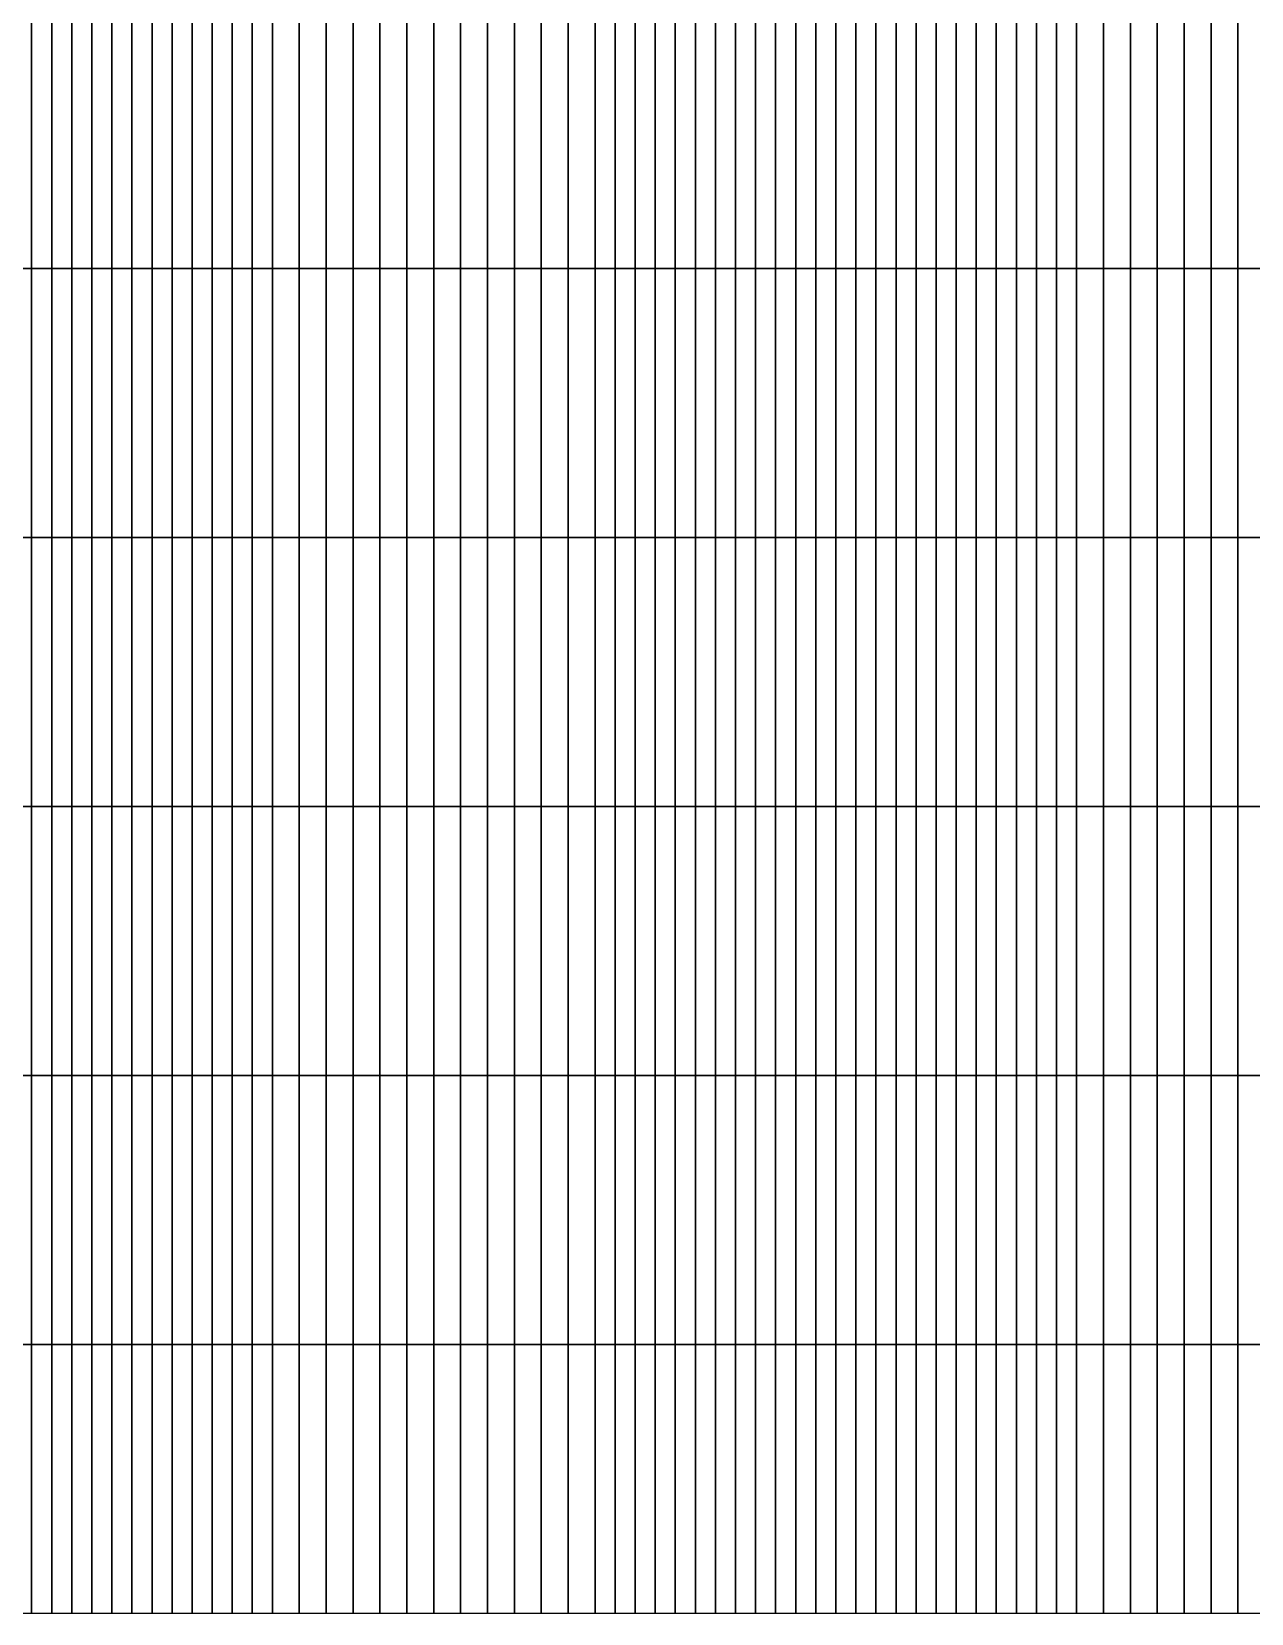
# Model space of a CAD drawing. Header units: inches. Extents: x 1.9 to 26.9, y -20 to 0.
# Drawn here: x 6.93 to 14.49, y -20 to -10.2 of the extents above; entities that cross this region are included whole.
import ezdxf

# ---------------------------------------------------------------- set-up
doc = ezdxf.new("R2010")
doc.units = ezdxf.units.IN
doc.header["$MEASUREMENT"] = 0
for name, color, linetype in [('Beam', 2, 'Continuous'), ('Col', 3, 'Continuous'), ('Plat', 1, 'Continuous')]:
    doc.layers.add(name, color=color, linetype=linetype)

msp = doc.modelspace()

# ---------------------------------------------------------------- linework, layer by layer
at = {"layer": 'Beam', "extrusion": (0, -1, -2e-16)}
for p, q in [((6.9301, 0, 1.9428), (6.9301, -20, 1.9428)), ((11.9146, 0, 1.9428), (11.9146, -20, 1.9428))]:
    msp.add_line(p, q, dxfattribs=at)
at = {"layer": 'Col', "extrusion": (0, -1, -2e-16)}
for p, q in [((6.9301, -20, 1.9428), (6.9301, -20, -4.0572)), ((11.9146, -20, 1.9428), (11.9146, -20, -4.0572))]:
    msp.add_line(p, q, dxfattribs=at)
at = {"layer": 'Plat'}
for points in [[(6.9301, -10, 1.9428), (6.9301, -11.6667, 1.9428), (6.8057, -11.6667, 2.0267), (6.8057, -10, 2.0267)], [(6.9301, -10, 1.9428), (7.0544, -10, 2.0267), (7.0544, -11.6667, 2.0267), (6.9301, -11.6667, 1.9428)], [(7.1788, -10, 2.1106), (7.1788, -11.6667, 2.1106), (7.0544, -11.6667, 2.0267), (7.0544, -10, 2.0267)], [(7.1788, -10, 2.1106), (7.3031, -10, 2.1945), (7.3031, -11.6667, 2.1945), (7.1788, -11.6667, 2.1106)], [(7.4275, -10, 2.2783), (7.4275, -11.6667, 2.2783), (7.3031, -11.6667, 2.1945), (7.3031, -10, 2.1945)], [(7.4275, -10, 2.2783), (7.5518, -10, 2.3622), (7.5518, -11.6667, 2.3622), (7.4275, -11.6667, 2.2783)], [(7.6762, -10, 2.4461), (7.6762, -11.6667, 2.4461), (7.5518, -11.6667, 2.3622), (7.5518, -10, 2.3622)], [(7.6762, -10, 2.4461), (7.8006, -10, 2.53), (7.8006, -11.6667, 2.53), (7.6762, -11.6667, 2.4461)], [(7.9249, -10, 2.6139), (7.9249, -11.6667, 2.6139), (7.8006, -11.6667, 2.53), (7.8006, -10, 2.53)], [(7.9249, -10, 2.6139), (8.0493, -10, 2.6977), (8.0493, -11.6667, 2.6977), (7.9249, -11.6667, 2.6139)], [(8.1736, -10, 2.7816), (8.1736, -11.6667, 2.7816), (8.0493, -11.6667, 2.6977), (8.0493, -10, 2.6977)], [(8.1736, -10, 2.7816), (8.298, -10, 2.8655), (8.298, -11.6667, 2.8655), (8.1736, -11.6667, 2.7816)], [(8.4223, -10, 2.9494), (8.4223, -11.6667, 2.9494), (8.298, -11.6667, 2.8655), (8.298, -10, 2.8655)], [(8.4223, -10, 2.9494), (8.589, -10, 2.9494), (8.589, -11.6667, 2.9494), (8.4223, -11.6667, 2.9494)], [(8.7557, -10, 2.9494), (8.7557, -11.6667, 2.9494), (8.589, -11.6667, 2.9494), (8.589, -10, 2.9494)], [(8.7557, -10, 2.9494), (8.9223, -10, 2.9494), (8.9223, -11.6667, 2.9494), (8.7557, -11.6667, 2.9494)], [(9.089, -10, 2.9494), (9.089, -11.6667, 2.9494), (8.9223, -11.6667, 2.9494), (8.9223, -10, 2.9494)], [(9.089, -10, 2.9494), (9.2557, -10, 2.9494), (9.2557, -11.6667, 2.9494), (9.089, -11.6667, 2.9494)], [(9.4223, -10, 2.9494), (9.4223, -11.6667, 2.9494), (9.2557, -11.6667, 2.9494), (9.2557, -10, 2.9494)], [(9.4223, -10, 2.9494), (9.589, -10, 2.9494), (9.589, -11.6667, 2.9494), (9.4223, -11.6667, 2.9494)], [(9.7557, -10, 2.9494), (9.7557, -11.6667, 2.9494), (9.589, -11.6667, 2.9494), (9.589, -10, 2.9494)], [(9.7557, -10, 2.9494), (9.9223, -10, 2.9494), (9.9223, -11.6667, 2.9494), (9.7557, -11.6667, 2.9494)], [(10.089, -10, 2.9494), (10.089, -11.6667, 2.9494), (9.9223, -11.6667, 2.9494), (9.9223, -10, 2.9494)], [(10.089, -10, 2.9494), (10.2557, -10, 2.9494), (10.2557, -11.6667, 2.9494), (10.089, -11.6667, 2.9494)], [(10.4223, -10, 2.9494), (10.4223, -11.6667, 2.9494), (10.2557, -11.6667, 2.9494), (10.2557, -10, 2.9494)], [(10.4223, -10, 2.9494), (10.5467, -10, 2.8655), (10.5467, -11.6667, 2.8655), (10.4223, -11.6667, 2.9494)], [(10.671, -10, 2.7816), (10.671, -11.6667, 2.7816), (10.5467, -11.6667, 2.8655), (10.5467, -10, 2.8655)], [(10.671, -10, 2.7816), (10.7954, -10, 2.6977), (10.7954, -11.6667, 2.6977), (10.671, -11.6667, 2.7816)], [(10.9198, -10, 2.6139), (10.9198, -11.6667, 2.6139), (10.7954, -11.6667, 2.6977), (10.7954, -10, 2.6977)], [(10.9198, -10, 2.6139), (11.0441, -10, 2.53), (11.0441, -11.6667, 2.53), (10.9198, -11.6667, 2.6139)], [(11.1685, -10, 2.4461), (11.1685, -11.6667, 2.4461), (11.0441, -11.6667, 2.53), (11.0441, -10, 2.53)], [(11.1685, -10, 2.4461), (11.2928, -10, 2.3622), (11.2928, -11.6667, 2.3622), (11.1685, -11.6667, 2.4461)], [(11.4172, -10, 2.2783), (11.4172, -11.6667, 2.2783), (11.2928, -11.6667, 2.3622), (11.2928, -10, 2.3622)], [(11.4172, -10, 2.2783), (11.5415, -10, 2.1945), (11.5415, -11.6667, 2.1945), (11.4172, -11.6667, 2.2783)], [(11.6659, -10, 2.1106), (11.6659, -11.6667, 2.1106), (11.5415, -11.6667, 2.1945), (11.5415, -10, 2.1945)], [(11.6659, -10, 2.1106), (11.7902, -10, 2.0267), (11.7902, -11.6667, 2.0267), (11.6659, -11.6667, 2.1106)], [(11.9146, -10, 1.9428), (11.9146, -11.6667, 1.9428), (11.7902, -11.6667, 2.0267), (11.7902, -10, 2.0267)], [(11.9146, -10, 1.9428), (12.039, -10, 2.0267), (12.039, -11.6667, 2.0267), (11.9146, -11.6667, 1.9428)], [(12.1633, -10, 2.1106), (12.1633, -11.6667, 2.1106), (12.039, -11.6667, 2.0267), (12.039, -10, 2.0267)], [(12.1633, -10, 2.1106), (12.2877, -10, 2.1945), (12.2877, -11.6667, 2.1945), (12.1633, -11.6667, 2.1106)], [(12.412, -10, 2.2783), (12.412, -11.6667, 2.2783), (12.2877, -11.6667, 2.1945), (12.2877, -10, 2.1945)], [(12.412, -10, 2.2783), (12.5364, -10, 2.3622), (12.5364, -11.6667, 2.3622), (12.412, -11.6667, 2.2783)], [(12.6607, -10, 2.4461), (12.6607, -11.6667, 2.4461), (12.5364, -11.6667, 2.3622), (12.5364, -10, 2.3622)], [(12.6607, -10, 2.4461), (12.7851, -10, 2.53), (12.7851, -11.6667, 2.53), (12.6607, -11.6667, 2.4461)], [(12.9094, -10, 2.6139), (12.9094, -11.6667, 2.6139), (12.7851, -11.6667, 2.53), (12.7851, -10, 2.53)], [(12.9094, -10, 2.6139), (13.0338, -10, 2.6977), (13.0338, -11.6667, 2.6977), (12.9094, -11.6667, 2.6139)], [(13.1582, -10, 2.7816), (13.1582, -11.6667, 2.7816), (13.0338, -11.6667, 2.6977), (13.0338, -10, 2.6977)], [(13.1582, -10, 2.7816), (13.2825, -10, 2.8655), (13.2825, -11.6667, 2.8655), (13.1582, -11.6667, 2.7816)], [(13.4069, -10, 2.9494), (13.4069, -11.6667, 2.9494), (13.2825, -11.6667, 2.8655), (13.2825, -10, 2.8655)], [(13.4069, -10, 2.9494), (13.5735, -10, 2.9494), (13.5735, -11.6667, 2.9494), (13.4069, -11.6667, 2.9494)], [(13.7402, -10, 2.9494), (13.7402, -11.6667, 2.9494), (13.5735, -11.6667, 2.9494), (13.5735, -10, 2.9494)], [(13.7402, -10, 2.9494), (13.9069, -10, 2.9494), (13.9069, -11.6667, 2.9494), (13.7402, -11.6667, 2.9494)], [(14.0735, -10, 2.9494), (14.0735, -11.6667, 2.9494), (13.9069, -11.6667, 2.9494), (13.9069, -10, 2.9494)], [(14.0735, -10, 2.9494), (14.2402, -10, 2.9494), (14.2402, -11.6667, 2.9494), (14.0735, -11.6667, 2.9494)], [(14.4069, -10, 2.9494), (14.4069, -11.6667, 2.9494), (14.2402, -11.6667, 2.9494), (14.2402, -10, 2.9494)], [(14.4069, -10, 2.9494), (14.5735, -10, 2.9494), (14.5735, -11.6667, 2.9494), (14.4069, -11.6667, 2.9494)], [(6.9301, -13.3333, 1.9428), (6.8057, -13.3333, 2.0267), (6.8057, -11.6667, 2.0267), (6.9301, -11.6667, 1.9428)], [(6.9301, -13.3333, 1.9428), (6.9301, -11.6667, 1.9428), (7.0544, -11.6667, 2.0267), (7.0544, -13.3333, 2.0267)], [(7.1788, -13.3333, 2.1106), (7.0544, -13.3333, 2.0267), (7.0544, -11.6667, 2.0267), (7.1788, -11.6667, 2.1106)], [(7.1788, -13.3333, 2.1106), (7.1788, -11.6667, 2.1106), (7.3031, -11.6667, 2.1945), (7.3031, -13.3333, 2.1945)], [(7.4275, -13.3333, 2.2783), (7.3031, -13.3333, 2.1945), (7.3031, -11.6667, 2.1945), (7.4275, -11.6667, 2.2783)], [(7.4275, -13.3333, 2.2783), (7.4275, -11.6667, 2.2783), (7.5518, -11.6667, 2.3622), (7.5518, -13.3333, 2.3622)], [(7.6762, -13.3333, 2.4461), (7.5518, -13.3333, 2.3622), (7.5518, -11.6667, 2.3622), (7.6762, -11.6667, 2.4461)], [(7.6762, -13.3333, 2.4461), (7.6762, -11.6667, 2.4461), (7.8006, -11.6667, 2.53), (7.8006, -13.3333, 2.53)], [(7.9249, -13.3333, 2.6139), (7.8006, -13.3333, 2.53), (7.8006, -11.6667, 2.53), (7.9249, -11.6667, 2.6139)], [(7.9249, -13.3333, 2.6139), (7.9249, -11.6667, 2.6139), (8.0493, -11.6667, 2.6977), (8.0493, -13.3333, 2.6977)], [(8.1736, -13.3333, 2.7816), (8.0493, -13.3333, 2.6977), (8.0493, -11.6667, 2.6977), (8.1736, -11.6667, 2.7816)], [(8.1736, -13.3333, 2.7816), (8.1736, -11.6667, 2.7816), (8.298, -11.6667, 2.8655), (8.298, -13.3333, 2.8655)], [(8.4223, -13.3333, 2.9494), (8.298, -13.3333, 2.8655), (8.298, -11.6667, 2.8655), (8.4223, -11.6667, 2.9494)], [(8.4223, -13.3333, 2.9494), (8.4223, -11.6667, 2.9494), (8.589, -11.6667, 2.9494), (8.589, -13.3333, 2.9494)], [(8.7557, -13.3333, 2.9494), (8.589, -13.3333, 2.9494), (8.589, -11.6667, 2.9494), (8.7557, -11.6667, 2.9494)], [(8.7557, -13.3333, 2.9494), (8.7557, -11.6667, 2.9494), (8.9223, -11.6667, 2.9494), (8.9223, -13.3333, 2.9494)], [(9.089, -13.3333, 2.9494), (8.9223, -13.3333, 2.9494), (8.9223, -11.6667, 2.9494), (9.089, -11.6667, 2.9494)], [(9.089, -13.3333, 2.9494), (9.089, -11.6667, 2.9494), (9.2557, -11.6667, 2.9494), (9.2557, -13.3333, 2.9494)], [(9.4223, -13.3333, 2.9494), (9.2557, -13.3333, 2.9494), (9.2557, -11.6667, 2.9494), (9.4223, -11.6667, 2.9494)], [(9.4223, -13.3333, 2.9494), (9.4223, -11.6667, 2.9494), (9.589, -11.6667, 2.9494), (9.589, -13.3333, 2.9494)], [(9.7557, -13.3333, 2.9494), (9.589, -13.3333, 2.9494), (9.589, -11.6667, 2.9494), (9.7557, -11.6667, 2.9494)], [(9.7557, -13.3333, 2.9494), (9.7557, -11.6667, 2.9494), (9.9223, -11.6667, 2.9494), (9.9223, -13.3333, 2.9494)], [(10.089, -13.3333, 2.9494), (9.9223, -13.3333, 2.9494), (9.9223, -11.6667, 2.9494), (10.089, -11.6667, 2.9494)], [(10.089, -13.3333, 2.9494), (10.089, -11.6667, 2.9494), (10.2557, -11.6667, 2.9494), (10.2557, -13.3333, 2.9494)], [(10.4223, -13.3333, 2.9494), (10.2557, -13.3333, 2.9494), (10.2557, -11.6667, 2.9494), (10.4223, -11.6667, 2.9494)], [(10.4223, -13.3333, 2.9494), (10.4223, -11.6667, 2.9494), (10.5467, -11.6667, 2.8655), (10.5467, -13.3333, 2.8655)], [(10.671, -13.3333, 2.7816), (10.5467, -13.3333, 2.8655), (10.5467, -11.6667, 2.8655), (10.671, -11.6667, 2.7816)], [(10.671, -13.3333, 2.7816), (10.671, -11.6667, 2.7816), (10.7954, -11.6667, 2.6977), (10.7954, -13.3333, 2.6977)], [(10.9198, -13.3333, 2.6139), (10.7954, -13.3333, 2.6977), (10.7954, -11.6667, 2.6977), (10.9198, -11.6667, 2.6139)], [(10.9198, -13.3333, 2.6139), (10.9198, -11.6667, 2.6139), (11.0441, -11.6667, 2.53), (11.0441, -13.3333, 2.53)], [(11.1685, -13.3333, 2.4461), (11.0441, -13.3333, 2.53), (11.0441, -11.6667, 2.53), (11.1685, -11.6667, 2.4461)], [(11.1685, -13.3333, 2.4461), (11.1685, -11.6667, 2.4461), (11.2928, -11.6667, 2.3622), (11.2928, -13.3333, 2.3622)], [(11.4172, -13.3333, 2.2783), (11.2928, -13.3333, 2.3622), (11.2928, -11.6667, 2.3622), (11.4172, -11.6667, 2.2783)], [(11.4172, -13.3333, 2.2783), (11.4172, -11.6667, 2.2783), (11.5415, -11.6667, 2.1945), (11.5415, -13.3333, 2.1945)], [(11.6659, -13.3333, 2.1106), (11.5415, -13.3333, 2.1945), (11.5415, -11.6667, 2.1945), (11.6659, -11.6667, 2.1106)], [(11.6659, -13.3333, 2.1106), (11.6659, -11.6667, 2.1106), (11.7902, -11.6667, 2.0267), (11.7902, -13.3333, 2.0267)], [(11.9146, -13.3333, 1.9428), (11.7902, -13.3333, 2.0267), (11.7902, -11.6667, 2.0267), (11.9146, -11.6667, 1.9428)], [(11.9146, -13.3333, 1.9428), (11.9146, -11.6667, 1.9428), (12.039, -11.6667, 2.0267), (12.039, -13.3333, 2.0267)], [(12.1633, -13.3333, 2.1106), (12.039, -13.3333, 2.0267), (12.039, -11.6667, 2.0267), (12.1633, -11.6667, 2.1106)], [(12.1633, -13.3333, 2.1106), (12.1633, -11.6667, 2.1106), (12.2877, -11.6667, 2.1945), (12.2877, -13.3333, 2.1945)], [(12.412, -13.3333, 2.2783), (12.2877, -13.3333, 2.1945), (12.2877, -11.6667, 2.1945), (12.412, -11.6667, 2.2783)], [(12.412, -13.3333, 2.2783), (12.412, -11.6667, 2.2783), (12.5364, -11.6667, 2.3622), (12.5364, -13.3333, 2.3622)], [(12.6607, -13.3333, 2.4461), (12.5364, -13.3333, 2.3622), (12.5364, -11.6667, 2.3622), (12.6607, -11.6667, 2.4461)], [(12.6607, -13.3333, 2.4461), (12.6607, -11.6667, 2.4461), (12.7851, -11.6667, 2.53), (12.7851, -13.3333, 2.53)], [(12.9094, -13.3333, 2.6139), (12.7851, -13.3333, 2.53), (12.7851, -11.6667, 2.53), (12.9094, -11.6667, 2.6139)], [(12.9094, -13.3333, 2.6139), (12.9094, -11.6667, 2.6139), (13.0338, -11.6667, 2.6977), (13.0338, -13.3333, 2.6977)], [(13.1582, -13.3333, 2.7816), (13.0338, -13.3333, 2.6977), (13.0338, -11.6667, 2.6977), (13.1582, -11.6667, 2.7816)], [(13.1582, -13.3333, 2.7816), (13.1582, -11.6667, 2.7816), (13.2825, -11.6667, 2.8655), (13.2825, -13.3333, 2.8655)], [(13.4069, -13.3333, 2.9494), (13.2825, -13.3333, 2.8655), (13.2825, -11.6667, 2.8655), (13.4069, -11.6667, 2.9494)], [(13.4069, -13.3333, 2.9494), (13.4069, -11.6667, 2.9494), (13.5735, -11.6667, 2.9494), (13.5735, -13.3333, 2.9494)], [(13.7402, -13.3333, 2.9494), (13.5735, -13.3333, 2.9494), (13.5735, -11.6667, 2.9494), (13.7402, -11.6667, 2.9494)], [(13.7402, -13.3333, 2.9494), (13.7402, -11.6667, 2.9494), (13.9069, -11.6667, 2.9494), (13.9069, -13.3333, 2.9494)], [(14.0735, -13.3333, 2.9494), (13.9069, -13.3333, 2.9494), (13.9069, -11.6667, 2.9494), (14.0735, -11.6667, 2.9494)], [(14.0735, -13.3333, 2.9494), (14.0735, -11.6667, 2.9494), (14.2402, -11.6667, 2.9494), (14.2402, -13.3333, 2.9494)], [(14.4069, -13.3333, 2.9494), (14.2402, -13.3333, 2.9494), (14.2402, -11.6667, 2.9494), (14.4069, -11.6667, 2.9494)], [(14.4069, -13.3333, 2.9494), (14.4069, -11.6667, 2.9494), (14.5735, -11.6667, 2.9494), (14.5735, -13.3333, 2.9494)], [(6.9301, -13.3333, 1.9428), (6.9301, -15, 1.9428), (6.8057, -15, 2.0267), (6.8057, -13.3333, 2.0267)], [(6.9301, -13.3333, 1.9428), (7.0544, -13.3333, 2.0267), (7.0544, -15, 2.0267), (6.9301, -15, 1.9428)], [(7.1788, -13.3333, 2.1106), (7.1788, -15, 2.1106), (7.0544, -15, 2.0267), (7.0544, -13.3333, 2.0267)], [(7.1788, -13.3333, 2.1106), (7.3031, -13.3333, 2.1945), (7.3031, -15, 2.1945), (7.1788, -15, 2.1106)], [(7.4275, -13.3333, 2.2783), (7.4275, -15, 2.2783), (7.3031, -15, 2.1945), (7.3031, -13.3333, 2.1945)], [(7.4275, -13.3333, 2.2783), (7.5518, -13.3333, 2.3622), (7.5518, -15, 2.3622), (7.4275, -15, 2.2783)], [(7.6762, -13.3333, 2.4461), (7.6762, -15, 2.4461), (7.5518, -15, 2.3622), (7.5518, -13.3333, 2.3622)], [(7.6762, -13.3333, 2.4461), (7.8006, -13.3333, 2.53), (7.8006, -15, 2.53), (7.6762, -15, 2.4461)], [(7.9249, -13.3333, 2.6139), (7.9249, -15, 2.6139), (7.8006, -15, 2.53), (7.8006, -13.3333, 2.53)], [(7.9249, -13.3333, 2.6139), (8.0493, -13.3333, 2.6977), (8.0493, -15, 2.6977), (7.9249, -15, 2.6139)], [(8.1736, -13.3333, 2.7816), (8.1736, -15, 2.7816), (8.0493, -15, 2.6977), (8.0493, -13.3333, 2.6977)], [(8.1736, -13.3333, 2.7816), (8.298, -13.3333, 2.8655), (8.298, -15, 2.8655), (8.1736, -15, 2.7816)], [(8.4223, -13.3333, 2.9494), (8.4223, -15, 2.9494), (8.298, -15, 2.8655), (8.298, -13.3333, 2.8655)], [(8.4223, -13.3333, 2.9494), (8.589, -13.3333, 2.9494), (8.589, -15, 2.9494), (8.4223, -15, 2.9494)], [(8.7557, -13.3333, 2.9494), (8.7557, -15, 2.9494), (8.589, -15, 2.9494), (8.589, -13.3333, 2.9494)], [(8.7557, -13.3333, 2.9494), (8.9223, -13.3333, 2.9494), (8.9223, -15, 2.9494), (8.7557, -15, 2.9494)], [(9.089, -13.3333, 2.9494), (9.089, -15, 2.9494), (8.9223, -15, 2.9494), (8.9223, -13.3333, 2.9494)], [(9.089, -13.3333, 2.9494), (9.2557, -13.3333, 2.9494), (9.2557, -15, 2.9494), (9.089, -15, 2.9494)], [(9.4223, -13.3333, 2.9494), (9.4223, -15, 2.9494), (9.2557, -15, 2.9494), (9.2557, -13.3333, 2.9494)], [(9.4223, -13.3333, 2.9494), (9.589, -13.3333, 2.9494), (9.589, -15, 2.9494), (9.4223, -15, 2.9494)], [(9.7557, -13.3333, 2.9494), (9.7557, -15, 2.9494), (9.589, -15, 2.9494), (9.589, -13.3333, 2.9494)], [(9.7557, -13.3333, 2.9494), (9.9223, -13.3333, 2.9494), (9.9223, -15, 2.9494), (9.7557, -15, 2.9494)], [(10.089, -13.3333, 2.9494), (10.089, -15, 2.9494), (9.9223, -15, 2.9494), (9.9223, -13.3333, 2.9494)], [(10.089, -13.3333, 2.9494), (10.2557, -13.3333, 2.9494), (10.2557, -15, 2.9494), (10.089, -15, 2.9494)], [(10.4223, -13.3333, 2.9494), (10.4223, -15, 2.9494), (10.2557, -15, 2.9494), (10.2557, -13.3333, 2.9494)], [(10.4223, -13.3333, 2.9494), (10.5467, -13.3333, 2.8655), (10.5467, -15, 2.8655), (10.4223, -15, 2.9494)], [(10.671, -13.3333, 2.7816), (10.671, -15, 2.7816), (10.5467, -15, 2.8655), (10.5467, -13.3333, 2.8655)], [(10.671, -13.3333, 2.7816), (10.7954, -13.3333, 2.6977), (10.7954, -15, 2.6977), (10.671, -15, 2.7816)], [(10.9198, -13.3333, 2.6139), (10.9198, -15, 2.6139), (10.7954, -15, 2.6977), (10.7954, -13.3333, 2.6977)], [(10.9198, -13.3333, 2.6139), (11.0441, -13.3333, 2.53), (11.0441, -15, 2.53), (10.9198, -15, 2.6139)], [(11.1685, -13.3333, 2.4461), (11.1685, -15, 2.4461), (11.0441, -15, 2.53), (11.0441, -13.3333, 2.53)], [(11.1685, -13.3333, 2.4461), (11.2928, -13.3333, 2.3622), (11.2928, -15, 2.3622), (11.1685, -15, 2.4461)], [(11.4172, -13.3333, 2.2783), (11.4172, -15, 2.2783), (11.2928, -15, 2.3622), (11.2928, -13.3333, 2.3622)], [(11.4172, -13.3333, 2.2783), (11.5415, -13.3333, 2.1945), (11.5415, -15, 2.1945), (11.4172, -15, 2.2783)], [(11.6659, -13.3333, 2.1106), (11.6659, -15, 2.1106), (11.5415, -15, 2.1945), (11.5415, -13.3333, 2.1945)], [(11.6659, -13.3333, 2.1106), (11.7902, -13.3333, 2.0267), (11.7902, -15, 2.0267), (11.6659, -15, 2.1106)], [(11.9146, -13.3333, 1.9428), (11.9146, -15, 1.9428), (11.7902, -15, 2.0267), (11.7902, -13.3333, 2.0267)], [(11.9146, -13.3333, 1.9428), (12.039, -13.3333, 2.0267), (12.039, -15, 2.0267), (11.9146, -15, 1.9428)], [(12.1633, -13.3333, 2.1106), (12.1633, -15, 2.1106), (12.039, -15, 2.0267), (12.039, -13.3333, 2.0267)], [(12.1633, -13.3333, 2.1106), (12.2877, -13.3333, 2.1945), (12.2877, -15, 2.1945), (12.1633, -15, 2.1106)], [(12.412, -13.3333, 2.2783), (12.412, -15, 2.2783), (12.2877, -15, 2.1945), (12.2877, -13.3333, 2.1945)], [(12.412, -13.3333, 2.2783), (12.5364, -13.3333, 2.3622), (12.5364, -15, 2.3622), (12.412, -15, 2.2783)], [(12.6607, -13.3333, 2.4461), (12.6607, -15, 2.4461), (12.5364, -15, 2.3622), (12.5364, -13.3333, 2.3622)], [(12.6607, -13.3333, 2.4461), (12.7851, -13.3333, 2.53), (12.7851, -15, 2.53), (12.6607, -15, 2.4461)], [(12.9094, -13.3333, 2.6139), (12.9094, -15, 2.6139), (12.7851, -15, 2.53), (12.7851, -13.3333, 2.53)], [(12.9094, -13.3333, 2.6139), (13.0338, -13.3333, 2.6977), (13.0338, -15, 2.6977), (12.9094, -15, 2.6139)], [(13.1582, -13.3333, 2.7816), (13.1582, -15, 2.7816), (13.0338, -15, 2.6977), (13.0338, -13.3333, 2.6977)], [(13.1582, -13.3333, 2.7816), (13.2825, -13.3333, 2.8655), (13.2825, -15, 2.8655), (13.1582, -15, 2.7816)], [(13.4069, -13.3333, 2.9494), (13.4069, -15, 2.9494), (13.2825, -15, 2.8655), (13.2825, -13.3333, 2.8655)], [(13.4069, -13.3333, 2.9494), (13.5735, -13.3333, 2.9494), (13.5735, -15, 2.9494), (13.4069, -15, 2.9494)], [(13.7402, -13.3333, 2.9494), (13.7402, -15, 2.9494), (13.5735, -15, 2.9494), (13.5735, -13.3333, 2.9494)], [(13.7402, -13.3333, 2.9494), (13.9069, -13.3333, 2.9494), (13.9069, -15, 2.9494), (13.7402, -15, 2.9494)], [(14.0735, -13.3333, 2.9494), (14.0735, -15, 2.9494), (13.9069, -15, 2.9494), (13.9069, -13.3333, 2.9494)], [(14.0735, -13.3333, 2.9494), (14.2402, -13.3333, 2.9494), (14.2402, -15, 2.9494), (14.0735, -15, 2.9494)], [(14.4069, -13.3333, 2.9494), (14.4069, -15, 2.9494), (14.2402, -15, 2.9494), (14.2402, -13.3333, 2.9494)], [(14.4069, -13.3333, 2.9494), (14.5735, -13.3333, 2.9494), (14.5735, -15, 2.9494), (14.4069, -15, 2.9494)], [(6.9301, -16.6667, 1.9428), (6.8057, -16.6667, 2.0267), (6.8057, -15, 2.0267), (6.9301, -15, 1.9428)], [(6.9301, -16.6667, 1.9428), (6.9301, -15, 1.9428), (7.0544, -15, 2.0267), (7.0544, -16.6667, 2.0267)], [(7.1788, -16.6667, 2.1106), (7.0544, -16.6667, 2.0267), (7.0544, -15, 2.0267), (7.1788, -15, 2.1106)], [(7.1788, -16.6667, 2.1106), (7.1788, -15, 2.1106), (7.3031, -15, 2.1945), (7.3031, -16.6667, 2.1945)], [(7.4275, -16.6667, 2.2783), (7.3031, -16.6667, 2.1945), (7.3031, -15, 2.1945), (7.4275, -15, 2.2783)], [(7.4275, -16.6667, 2.2783), (7.4275, -15, 2.2783), (7.5518, -15, 2.3622), (7.5518, -16.6667, 2.3622)], [(7.6762, -16.6667, 2.4461), (7.5518, -16.6667, 2.3622), (7.5518, -15, 2.3622), (7.6762, -15, 2.4461)], [(7.6762, -16.6667, 2.4461), (7.6762, -15, 2.4461), (7.8006, -15, 2.53), (7.8006, -16.6667, 2.53)], [(7.9249, -16.6667, 2.6139), (7.8006, -16.6667, 2.53), (7.8006, -15, 2.53), (7.9249, -15, 2.6139)], [(7.9249, -16.6667, 2.6139), (7.9249, -15, 2.6139), (8.0493, -15, 2.6977), (8.0493, -16.6667, 2.6977)], [(8.1736, -16.6667, 2.7816), (8.0493, -16.6667, 2.6977), (8.0493, -15, 2.6977), (8.1736, -15, 2.7816)], [(8.1736, -16.6667, 2.7816), (8.1736, -15, 2.7816), (8.298, -15, 2.8655), (8.298, -16.6667, 2.8655)], [(8.4223, -16.6667, 2.9494), (8.298, -16.6667, 2.8655), (8.298, -15, 2.8655), (8.4223, -15, 2.9494)], [(8.4223, -16.6667, 2.9494), (8.4223, -15, 2.9494), (8.589, -15, 2.9494), (8.589, -16.6667, 2.9494)], [(8.7557, -16.6667, 2.9494), (8.589, -16.6667, 2.9494), (8.589, -15, 2.9494), (8.7557, -15, 2.9494)], [(8.7557, -16.6667, 2.9494), (8.7557, -15, 2.9494), (8.9223, -15, 2.9494), (8.9223, -16.6667, 2.9494)], [(9.089, -16.6667, 2.9494), (8.9223, -16.6667, 2.9494), (8.9223, -15, 2.9494), (9.089, -15, 2.9494)], [(9.089, -16.6667, 2.9494), (9.089, -15, 2.9494), (9.2557, -15, 2.9494), (9.2557, -16.6667, 2.9494)], [(9.4223, -16.6667, 2.9494), (9.2557, -16.6667, 2.9494), (9.2557, -15, 2.9494), (9.4223, -15, 2.9494)], [(9.4223, -16.6667, 2.9494), (9.4223, -15, 2.9494), (9.589, -15, 2.9494), (9.589, -16.6667, 2.9494)], [(9.7557, -16.6667, 2.9494), (9.589, -16.6667, 2.9494), (9.589, -15, 2.9494), (9.7557, -15, 2.9494)], [(9.7557, -16.6667, 2.9494), (9.7557, -15, 2.9494), (9.9223, -15, 2.9494), (9.9223, -16.6667, 2.9494)], [(10.089, -16.6667, 2.9494), (9.9223, -16.6667, 2.9494), (9.9223, -15, 2.9494), (10.089, -15, 2.9494)], [(10.089, -16.6667, 2.9494), (10.089, -15, 2.9494), (10.2557, -15, 2.9494), (10.2557, -16.6667, 2.9494)], [(10.4223, -16.6667, 2.9494), (10.2557, -16.6667, 2.9494), (10.2557, -15, 2.9494), (10.4223, -15, 2.9494)], [(10.4223, -16.6667, 2.9494), (10.4223, -15, 2.9494), (10.5467, -15, 2.8655), (10.5467, -16.6667, 2.8655)], [(10.671, -16.6667, 2.7816), (10.5467, -16.6667, 2.8655), (10.5467, -15, 2.8655), (10.671, -15, 2.7816)], [(10.671, -16.6667, 2.7816), (10.671, -15, 2.7816), (10.7954, -15, 2.6977), (10.7954, -16.6667, 2.6977)], [(10.9198, -16.6667, 2.6139), (10.7954, -16.6667, 2.6977), (10.7954, -15, 2.6977), (10.9198, -15, 2.6139)], [(10.9198, -16.6667, 2.6139), (10.9198, -15, 2.6139), (11.0441, -15, 2.53), (11.0441, -16.6667, 2.53)], [(11.1685, -16.6667, 2.4461), (11.0441, -16.6667, 2.53), (11.0441, -15, 2.53), (11.1685, -15, 2.4461)], [(11.1685, -16.6667, 2.4461), (11.1685, -15, 2.4461), (11.2928, -15, 2.3622), (11.2928, -16.6667, 2.3622)], [(11.4172, -16.6667, 2.2783), (11.2928, -16.6667, 2.3622), (11.2928, -15, 2.3622), (11.4172, -15, 2.2783)], [(11.4172, -16.6667, 2.2783), (11.4172, -15, 2.2783), (11.5415, -15, 2.1945), (11.5415, -16.6667, 2.1945)], [(11.6659, -16.6667, 2.1106), (11.5415, -16.6667, 2.1945), (11.5415, -15, 2.1945), (11.6659, -15, 2.1106)], [(11.6659, -16.6667, 2.1106), (11.6659, -15, 2.1106), (11.7902, -15, 2.0267), (11.7902, -16.6667, 2.0267)], [(11.9146, -16.6667, 1.9428), (11.7902, -16.6667, 2.0267), (11.7902, -15, 2.0267), (11.9146, -15, 1.9428)], [(11.9146, -16.6667, 1.9428), (11.9146, -15, 1.9428), (12.039, -15, 2.0267), (12.039, -16.6667, 2.0267)], [(12.1633, -16.6667, 2.1106), (12.039, -16.6667, 2.0267), (12.039, -15, 2.0267), (12.1633, -15, 2.1106)], [(12.1633, -16.6667, 2.1106), (12.1633, -15, 2.1106), (12.2877, -15, 2.1945), (12.2877, -16.6667, 2.1945)], [(12.412, -16.6667, 2.2783), (12.2877, -16.6667, 2.1945), (12.2877, -15, 2.1945), (12.412, -15, 2.2783)], [(12.412, -16.6667, 2.2783), (12.412, -15, 2.2783), (12.5364, -15, 2.3622), (12.5364, -16.6667, 2.3622)], [(12.6607, -16.6667, 2.4461), (12.5364, -16.6667, 2.3622), (12.5364, -15, 2.3622), (12.6607, -15, 2.4461)], [(12.6607, -16.6667, 2.4461), (12.6607, -15, 2.4461), (12.7851, -15, 2.53), (12.7851, -16.6667, 2.53)], [(12.9094, -16.6667, 2.6139), (12.7851, -16.6667, 2.53), (12.7851, -15, 2.53), (12.9094, -15, 2.6139)], [(12.9094, -16.6667, 2.6139), (12.9094, -15, 2.6139), (13.0338, -15, 2.6977), (13.0338, -16.6667, 2.6977)], [(13.1582, -16.6667, 2.7816), (13.0338, -16.6667, 2.6977), (13.0338, -15, 2.6977), (13.1582, -15, 2.7816)], [(13.1582, -16.6667, 2.7816), (13.1582, -15, 2.7816), (13.2825, -15, 2.8655), (13.2825, -16.6667, 2.8655)], [(13.4069, -16.6667, 2.9494), (13.2825, -16.6667, 2.8655), (13.2825, -15, 2.8655), (13.4069, -15, 2.9494)], [(13.4069, -16.6667, 2.9494), (13.4069, -15, 2.9494), (13.5735, -15, 2.9494), (13.5735, -16.6667, 2.9494)], [(13.7402, -16.6667, 2.9494), (13.5735, -16.6667, 2.9494), (13.5735, -15, 2.9494), (13.7402, -15, 2.9494)], [(13.7402, -16.6667, 2.9494), (13.7402, -15, 2.9494), (13.9069, -15, 2.9494), (13.9069, -16.6667, 2.9494)], [(14.0735, -16.6667, 2.9494), (13.9069, -16.6667, 2.9494), (13.9069, -15, 2.9494), (14.0735, -15, 2.9494)], [(14.0735, -16.6667, 2.9494), (14.0735, -15, 2.9494), (14.2402, -15, 2.9494), (14.2402, -16.6667, 2.9494)], [(14.4069, -16.6667, 2.9494), (14.2402, -16.6667, 2.9494), (14.2402, -15, 2.9494), (14.4069, -15, 2.9494)], [(14.4069, -16.6667, 2.9494), (14.4069, -15, 2.9494), (14.5735, -15, 2.9494), (14.5735, -16.6667, 2.9494)], [(6.9301, -16.6667, 1.9428), (6.9301, -18.3333, 1.9428), (6.8057, -18.3333, 2.0267), (6.8057, -16.6667, 2.0267)], [(6.9301, -16.6667, 1.9428), (7.0544, -16.6667, 2.0267), (7.0544, -18.3333, 2.0267), (6.9301, -18.3333, 1.9428)], [(7.1788, -16.6667, 2.1106), (7.1788, -18.3333, 2.1106), (7.0544, -18.3333, 2.0267), (7.0544, -16.6667, 2.0267)], [(7.1788, -16.6667, 2.1106), (7.3031, -16.6667, 2.1945), (7.3031, -18.3333, 2.1945), (7.1788, -18.3333, 2.1106)], [(7.4275, -16.6667, 2.2783), (7.4275, -18.3333, 2.2783), (7.3031, -18.3333, 2.1945), (7.3031, -16.6667, 2.1945)], [(7.4275, -16.6667, 2.2783), (7.5518, -16.6667, 2.3622), (7.5518, -18.3333, 2.3622), (7.4275, -18.3333, 2.2783)], [(7.6762, -16.6667, 2.4461), (7.6762, -18.3333, 2.4461), (7.5518, -18.3333, 2.3622), (7.5518, -16.6667, 2.3622)], [(7.6762, -16.6667, 2.4461), (7.8006, -16.6667, 2.53), (7.8006, -18.3333, 2.53), (7.6762, -18.3333, 2.4461)], [(7.9249, -16.6667, 2.6139), (7.9249, -18.3333, 2.6139), (7.8006, -18.3333, 2.53), (7.8006, -16.6667, 2.53)], [(7.9249, -16.6667, 2.6139), (8.0493, -16.6667, 2.6977), (8.0493, -18.3333, 2.6977), (7.9249, -18.3333, 2.6139)], [(8.1736, -16.6667, 2.7816), (8.1736, -18.3333, 2.7816), (8.0493, -18.3333, 2.6977), (8.0493, -16.6667, 2.6977)], [(8.1736, -16.6667, 2.7816), (8.298, -16.6667, 2.8655), (8.298, -18.3333, 2.8655), (8.1736, -18.3333, 2.7816)], [(8.4223, -16.6667, 2.9494), (8.4223, -18.3333, 2.9494), (8.298, -18.3333, 2.8655), (8.298, -16.6667, 2.8655)], [(8.4223, -16.6667, 2.9494), (8.589, -16.6667, 2.9494), (8.589, -18.3333, 2.9494), (8.4223, -18.3333, 2.9494)], [(8.7557, -16.6667, 2.9494), (8.7557, -18.3333, 2.9494), (8.589, -18.3333, 2.9494), (8.589, -16.6667, 2.9494)], [(8.7557, -16.6667, 2.9494), (8.9223, -16.6667, 2.9494), (8.9223, -18.3333, 2.9494), (8.7557, -18.3333, 2.9494)], [(9.089, -16.6667, 2.9494), (9.089, -18.3333, 2.9494), (8.9223, -18.3333, 2.9494), (8.9223, -16.6667, 2.9494)], [(9.089, -16.6667, 2.9494), (9.2557, -16.6667, 2.9494), (9.2557, -18.3333, 2.9494), (9.089, -18.3333, 2.9494)], [(9.4223, -16.6667, 2.9494), (9.4223, -18.3333, 2.9494), (9.2557, -18.3333, 2.9494), (9.2557, -16.6667, 2.9494)], [(9.4223, -16.6667, 2.9494), (9.589, -16.6667, 2.9494), (9.589, -18.3333, 2.9494), (9.4223, -18.3333, 2.9494)], [(9.7557, -16.6667, 2.9494), (9.7557, -18.3333, 2.9494), (9.589, -18.3333, 2.9494), (9.589, -16.6667, 2.9494)], [(9.7557, -16.6667, 2.9494), (9.9223, -16.6667, 2.9494), (9.9223, -18.3333, 2.9494), (9.7557, -18.3333, 2.9494)], [(10.089, -16.6667, 2.9494), (10.089, -18.3333, 2.9494), (9.9223, -18.3333, 2.9494), (9.9223, -16.6667, 2.9494)], [(10.089, -16.6667, 2.9494), (10.2557, -16.6667, 2.9494), (10.2557, -18.3333, 2.9494), (10.089, -18.3333, 2.9494)], [(10.4223, -16.6667, 2.9494), (10.4223, -18.3333, 2.9494), (10.2557, -18.3333, 2.9494), (10.2557, -16.6667, 2.9494)], [(10.4223, -16.6667, 2.9494), (10.5467, -16.6667, 2.8655), (10.5467, -18.3333, 2.8655), (10.4223, -18.3333, 2.9494)], [(10.671, -16.6667, 2.7816), (10.671, -18.3333, 2.7816), (10.5467, -18.3333, 2.8655), (10.5467, -16.6667, 2.8655)], [(10.671, -16.6667, 2.7816), (10.7954, -16.6667, 2.6977), (10.7954, -18.3333, 2.6977), (10.671, -18.3333, 2.7816)], [(10.9198, -16.6667, 2.6139), (10.9198, -18.3333, 2.6139), (10.7954, -18.3333, 2.6977), (10.7954, -16.6667, 2.6977)], [(10.9198, -16.6667, 2.6139), (11.0441, -16.6667, 2.53), (11.0441, -18.3333, 2.53), (10.9198, -18.3333, 2.6139)], [(11.1685, -16.6667, 2.4461), (11.1685, -18.3333, 2.4461), (11.0441, -18.3333, 2.53), (11.0441, -16.6667, 2.53)], [(11.1685, -16.6667, 2.4461), (11.2928, -16.6667, 2.3622), (11.2928, -18.3333, 2.3622), (11.1685, -18.3333, 2.4461)], [(11.4172, -16.6667, 2.2783), (11.4172, -18.3333, 2.2783), (11.2928, -18.3333, 2.3622), (11.2928, -16.6667, 2.3622)], [(11.4172, -16.6667, 2.2783), (11.5415, -16.6667, 2.1945), (11.5415, -18.3333, 2.1945), (11.4172, -18.3333, 2.2783)], [(11.6659, -16.6667, 2.1106), (11.6659, -18.3333, 2.1106), (11.5415, -18.3333, 2.1945), (11.5415, -16.6667, 2.1945)], [(11.6659, -16.6667, 2.1106), (11.7902, -16.6667, 2.0267), (11.7902, -18.3333, 2.0267), (11.6659, -18.3333, 2.1106)], [(11.9146, -16.6667, 1.9428), (11.9146, -18.3333, 1.9428), (11.7902, -18.3333, 2.0267), (11.7902, -16.6667, 2.0267)], [(11.9146, -16.6667, 1.9428), (12.039, -16.6667, 2.0267), (12.039, -18.3333, 2.0267), (11.9146, -18.3333, 1.9428)], [(12.1633, -16.6667, 2.1106), (12.1633, -18.3333, 2.1106), (12.039, -18.3333, 2.0267), (12.039, -16.6667, 2.0267)], [(12.1633, -16.6667, 2.1106), (12.2877, -16.6667, 2.1945), (12.2877, -18.3333, 2.1945), (12.1633, -18.3333, 2.1106)], [(12.412, -16.6667, 2.2783), (12.412, -18.3333, 2.2783), (12.2877, -18.3333, 2.1945), (12.2877, -16.6667, 2.1945)], [(12.412, -16.6667, 2.2783), (12.5364, -16.6667, 2.3622), (12.5364, -18.3333, 2.3622), (12.412, -18.3333, 2.2783)], [(12.6607, -16.6667, 2.4461), (12.6607, -18.3333, 2.4461), (12.5364, -18.3333, 2.3622), (12.5364, -16.6667, 2.3622)], [(12.6607, -16.6667, 2.4461), (12.7851, -16.6667, 2.53), (12.7851, -18.3333, 2.53), (12.6607, -18.3333, 2.4461)], [(12.9094, -16.6667, 2.6139), (12.9094, -18.3333, 2.6139), (12.7851, -18.3333, 2.53), (12.7851, -16.6667, 2.53)], [(12.9094, -16.6667, 2.6139), (13.0338, -16.6667, 2.6977), (13.0338, -18.3333, 2.6977), (12.9094, -18.3333, 2.6139)], [(13.1582, -16.6667, 2.7816), (13.1582, -18.3333, 2.7816), (13.0338, -18.3333, 2.6977), (13.0338, -16.6667, 2.6977)], [(13.1582, -16.6667, 2.7816), (13.2825, -16.6667, 2.8655), (13.2825, -18.3333, 2.8655), (13.1582, -18.3333, 2.7816)], [(13.4069, -16.6667, 2.9494), (13.4069, -18.3333, 2.9494), (13.2825, -18.3333, 2.8655), (13.2825, -16.6667, 2.8655)], [(13.4069, -16.6667, 2.9494), (13.5735, -16.6667, 2.9494), (13.5735, -18.3333, 2.9494), (13.4069, -18.3333, 2.9494)], [(13.7402, -16.6667, 2.9494), (13.7402, -18.3333, 2.9494), (13.5735, -18.3333, 2.9494), (13.5735, -16.6667, 2.9494)], [(13.7402, -16.6667, 2.9494), (13.9069, -16.6667, 2.9494), (13.9069, -18.3333, 2.9494), (13.7402, -18.3333, 2.9494)], [(14.0735, -16.6667, 2.9494), (14.0735, -18.3333, 2.9494), (13.9069, -18.3333, 2.9494), (13.9069, -16.6667, 2.9494)], [(14.0735, -16.6667, 2.9494), (14.2402, -16.6667, 2.9494), (14.2402, -18.3333, 2.9494), (14.0735, -18.3333, 2.9494)], [(14.4069, -16.6667, 2.9494), (14.4069, -18.3333, 2.9494), (14.2402, -18.3333, 2.9494), (14.2402, -16.6667, 2.9494)], [(14.4069, -16.6667, 2.9494), (14.5735, -16.6667, 2.9494), (14.5735, -18.3333, 2.9494), (14.4069, -18.3333, 2.9494)], [(6.9301, -20, 1.9428), (6.8057, -20, 2.0267), (6.8057, -18.3333, 2.0267), (6.9301, -18.3333, 1.9428)], [(6.9301, -20, 1.9428), (6.9301, -18.3333, 1.9428), (7.0544, -18.3333, 2.0267), (7.0544, -20, 2.0267)], [(7.1788, -20, 2.1106), (7.0544, -20, 2.0267), (7.0544, -18.3333, 2.0267), (7.1788, -18.3333, 2.1106)], [(7.1788, -20, 2.1106), (7.1788, -18.3333, 2.1106), (7.3031, -18.3333, 2.1945), (7.3031, -20, 2.1945)], [(7.4275, -20, 2.2783), (7.3031, -20, 2.1945), (7.3031, -18.3333, 2.1945), (7.4275, -18.3333, 2.2783)], [(7.4275, -20, 2.2783), (7.4275, -18.3333, 2.2783), (7.5518, -18.3333, 2.3622), (7.5518, -20, 2.3622)], [(7.6762, -20, 2.4461), (7.5518, -20, 2.3622), (7.5518, -18.3333, 2.3622), (7.6762, -18.3333, 2.4461)], [(7.6762, -20, 2.4461), (7.6762, -18.3333, 2.4461), (7.8006, -18.3333, 2.53), (7.8006, -20, 2.53)], [(7.9249, -20, 2.6139), (7.8006, -20, 2.53), (7.8006, -18.3333, 2.53), (7.9249, -18.3333, 2.6139)], [(7.9249, -20, 2.6139), (7.9249, -18.3333, 2.6139), (8.0493, -18.3333, 2.6977), (8.0493, -20, 2.6977)], [(8.1736, -20, 2.7816), (8.0493, -20, 2.6977), (8.0493, -18.3333, 2.6977), (8.1736, -18.3333, 2.7816)], [(8.1736, -20, 2.7816), (8.1736, -18.3333, 2.7816), (8.298, -18.3333, 2.8655), (8.298, -20, 2.8655)], [(8.4223, -20, 2.9494), (8.298, -20, 2.8655), (8.298, -18.3333, 2.8655), (8.4223, -18.3333, 2.9494)], [(8.4223, -20, 2.9494), (8.4223, -18.3333, 2.9494), (8.589, -18.3333, 2.9494), (8.589, -20, 2.9494)], [(8.7557, -20, 2.9494), (8.589, -20, 2.9494), (8.589, -18.3333, 2.9494), (8.7557, -18.3333, 2.9494)], [(8.7557, -20, 2.9494), (8.7557, -18.3333, 2.9494), (8.9223, -18.3333, 2.9494), (8.9223, -20, 2.9494)], [(9.089, -20, 2.9494), (8.9223, -20, 2.9494), (8.9223, -18.3333, 2.9494), (9.089, -18.3333, 2.9494)], [(9.089, -20, 2.9494), (9.089, -18.3333, 2.9494), (9.2557, -18.3333, 2.9494), (9.2557, -20, 2.9494)], [(9.4223, -20, 2.9494), (9.2557, -20, 2.9494), (9.2557, -18.3333, 2.9494), (9.4223, -18.3333, 2.9494)], [(9.4223, -20, 2.9494), (9.4223, -18.3333, 2.9494), (9.589, -18.3333, 2.9494), (9.589, -20, 2.9494)], [(9.7557, -20, 2.9494), (9.589, -20, 2.9494), (9.589, -18.3333, 2.9494), (9.7557, -18.3333, 2.9494)], [(9.7557, -20, 2.9494), (9.7557, -18.3333, 2.9494), (9.9223, -18.3333, 2.9494), (9.9223, -20, 2.9494)], [(10.089, -20, 2.9494), (9.9223, -20, 2.9494), (9.9223, -18.3333, 2.9494), (10.089, -18.3333, 2.9494)], [(10.089, -20, 2.9494), (10.089, -18.3333, 2.9494), (10.2557, -18.3333, 2.9494), (10.2557, -20, 2.9494)], [(10.4223, -20, 2.9494), (10.2557, -20, 2.9494), (10.2557, -18.3333, 2.9494), (10.4223, -18.3333, 2.9494)], [(10.4223, -20, 2.9494), (10.4223, -18.3333, 2.9494), (10.5467, -18.3333, 2.8655), (10.5467, -20, 2.8655)], [(10.671, -20, 2.7816), (10.5467, -20, 2.8655), (10.5467, -18.3333, 2.8655), (10.671, -18.3333, 2.7816)], [(10.671, -20, 2.7816), (10.671, -18.3333, 2.7816), (10.7954, -18.3333, 2.6977), (10.7954, -20, 2.6977)], [(10.9198, -20, 2.6139), (10.7954, -20, 2.6977), (10.7954, -18.3333, 2.6977), (10.9198, -18.3333, 2.6139)], [(10.9198, -20, 2.6139), (10.9198, -18.3333, 2.6139), (11.0441, -18.3333, 2.53), (11.0441, -20, 2.53)], [(11.1685, -20, 2.4461), (11.0441, -20, 2.53), (11.0441, -18.3333, 2.53), (11.1685, -18.3333, 2.4461)], [(11.1685, -20, 2.4461), (11.1685, -18.3333, 2.4461), (11.2928, -18.3333, 2.3622), (11.2928, -20, 2.3622)], [(11.4172, -20, 2.2783), (11.2928, -20, 2.3622), (11.2928, -18.3333, 2.3622), (11.4172, -18.3333, 2.2783)], [(11.4172, -20, 2.2783), (11.4172, -18.3333, 2.2783), (11.5415, -18.3333, 2.1945), (11.5415, -20, 2.1945)], [(11.6659, -20, 2.1106), (11.5415, -20, 2.1945), (11.5415, -18.3333, 2.1945), (11.6659, -18.3333, 2.1106)], [(11.6659, -20, 2.1106), (11.6659, -18.3333, 2.1106), (11.7902, -18.3333, 2.0267), (11.7902, -20, 2.0267)], [(11.9146, -20, 1.9428), (11.7902, -20, 2.0267), (11.7902, -18.3333, 2.0267), (11.9146, -18.3333, 1.9428)], [(11.9146, -20, 1.9428), (11.9146, -18.3333, 1.9428), (12.039, -18.3333, 2.0267), (12.039, -20, 2.0267)], [(12.1633, -20, 2.1106), (12.039, -20, 2.0267), (12.039, -18.3333, 2.0267), (12.1633, -18.3333, 2.1106)], [(12.1633, -20, 2.1106), (12.1633, -18.3333, 2.1106), (12.2877, -18.3333, 2.1945), (12.2877, -20, 2.1945)], [(12.412, -20, 2.2783), (12.2877, -20, 2.1945), (12.2877, -18.3333, 2.1945), (12.412, -18.3333, 2.2783)], [(12.412, -20, 2.2783), (12.412, -18.3333, 2.2783), (12.5364, -18.3333, 2.3622), (12.5364, -20, 2.3622)], [(12.6607, -20, 2.4461), (12.5364, -20, 2.3622), (12.5364, -18.3333, 2.3622), (12.6607, -18.3333, 2.4461)], [(12.6607, -20, 2.4461), (12.6607, -18.3333, 2.4461), (12.7851, -18.3333, 2.53), (12.7851, -20, 2.53)], [(12.9094, -20, 2.6139), (12.7851, -20, 2.53), (12.7851, -18.3333, 2.53), (12.9094, -18.3333, 2.6139)], [(12.9094, -20, 2.6139), (12.9094, -18.3333, 2.6139), (13.0338, -18.3333, 2.6977), (13.0338, -20, 2.6977)], [(13.1582, -20, 2.7816), (13.0338, -20, 2.6977), (13.0338, -18.3333, 2.6977), (13.1582, -18.3333, 2.7816)], [(13.1582, -20, 2.7816), (13.1582, -18.3333, 2.7816), (13.2825, -18.3333, 2.8655), (13.2825, -20, 2.8655)], [(13.4069, -20, 2.9494), (13.2825, -20, 2.8655), (13.2825, -18.3333, 2.8655), (13.4069, -18.3333, 2.9494)], [(13.4069, -20, 2.9494), (13.4069, -18.3333, 2.9494), (13.5735, -18.3333, 2.9494), (13.5735, -20, 2.9494)], [(13.7402, -20, 2.9494), (13.5735, -20, 2.9494), (13.5735, -18.3333, 2.9494), (13.7402, -18.3333, 2.9494)], [(13.7402, -20, 2.9494), (13.7402, -18.3333, 2.9494), (13.9069, -18.3333, 2.9494), (13.9069, -20, 2.9494)], [(14.0735, -20, 2.9494), (13.9069, -20, 2.9494), (13.9069, -18.3333, 2.9494), (14.0735, -18.3333, 2.9494)], [(14.0735, -20, 2.9494), (14.0735, -18.3333, 2.9494), (14.2402, -18.3333, 2.9494), (14.2402, -20, 2.9494)], [(14.4069, -20, 2.9494), (14.2402, -20, 2.9494), (14.2402, -18.3333, 2.9494), (14.4069, -18.3333, 2.9494)], [(14.4069, -20, 2.9494), (14.4069, -18.3333, 2.9494), (14.5735, -18.3333, 2.9494), (14.5735, -20, 2.9494)]]:
    msp.add_3dface(points, dxfattribs=at)

doc.saveas('drawing.dxf')
